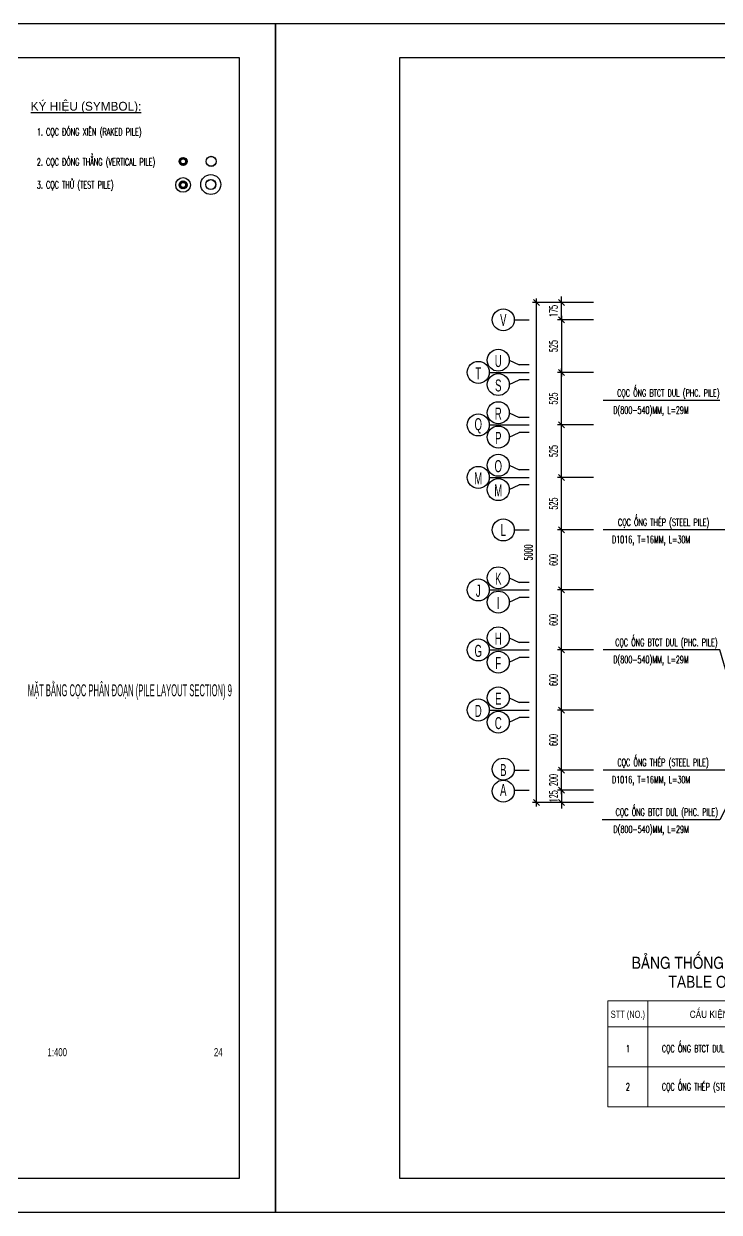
# Model space of a CAD drawing. Extents: x -687 to 941179, y -259 to 135874.
# Drawn here: x 921865 to 928813, y 108166 to 120046 of the extents above; entities that cross this region are included whole.
import ezdxf
from ezdxf.enums import TextEntityAlignment as Align

# ---------------------------------------------------------------- set-up
doc = ezdxf.new("R2010")
doc.units = 0
doc.header["$MEASUREMENT"] = 0
doc.header["$PDMODE"] = 3
doc.layers.get('0').update_dxf_attribs({"color": 6, "linetype": 'CONTINUOUS'})
doc.layers.get('DEFPOINTS').update_dxf_attribs({"linetype": 'CONTINUOUS'})
for name, color, linetype in [('Coc', 6, 'CONTINUOUS'), ('Hatch', 8, 'CONTINUOUS'), ('Khung', 1, 'CONTINUOUS'), ('Kich thuoc', 2, 'CONTINUOUS'), ('Net vang', 2, 'CONTINUOUS'), ('STT', 4, 'CONTINUOUS'), ('Text', 4, 'CONTINUOUS'), ('vien', 3, 'CONTINUOUS')]:
    doc.layers.add(name, color=color, linetype=linetype)
doc.styles.add('CMB-2', font='Vhavanb.ttf', dxfattribs={"width": 1.5, "height": 2})
doc.styles.add('Kichthuoc', font='romans.shx', dxfattribs={"width": 0.5})
doc.styles.get("Standard").update_dxf_attribs({"font": 'vnsimpleh.shx', "width": 0.65})
doc.styles.add('Ten', font='Vharialn.ttf')
doc.styles.add('Tieude', font='Vhavan.ttf')
doc.dimstyles.new('Dim 400', dxfattribs={"dimscale": 400, "dimtxt": 0.2, "dimasz": 0.15, "dimexe": 0.1, "dimexo": 0.2, "dimgap": 0.1, "dimtad": 1, "dimdec": 0, "dimlfac": -1, "dimzin": 0, "dimdsep": 46, "dimtxsty": 'Kichthuoc', "dimblk": 'OBLIQUE', "dimcen": 0.1, "dimdle": 0.1, "dimclrd": 2, "dimclre": 2, "dimclrt": 4, "dimadec": 0, "dimazin": 0, "dimtfac": 1, "dimtdec": 0, "dimtix": 1, "dimtmove": 2, "dimatfit": 3, "dimfxl": 1, "dimtolj": 1, "dimtzin": 0, "dimarcsym": 0})
doc.dimstyles.new('Le 400', dxfattribs={"dimscale": 400, "dimtxt": 0.2, "dimasz": 0.15, "dimexe": 0.1, "dimexo": 0.2, "dimgap": 0.1, "dimtad": 1, "dimdec": 0, "dimzin": 0, "dimdsep": 46, "dimtxsty": 'Kichthuoc', "dimblk": 'ARCHTICK', "dimcen": 0, "dimdle": 0.1, "dimclrd": 4, "dimclre": 4, "dimclrt": 256, "dimadec": 0, "dimazin": 0, "dimtfac": 1, "dimtdec": 0, "dimtix": 1, "dimtmove": 2, "dimatfit": 3, "dimfxl": 1, "dimtolj": 1, "dimtzin": 0, "dimarcsym": 0})

# ---------------------------------------------------------------- blocks, each defined once
blk = doc.blocks.new('Coc ong D800')
at = {"layer": 'Hatch'}
h = blk.add_hatch(dxfattribs=at)
h.set_pattern_fill('ANSI31', color=256, scale=50, style=0)
h.set_pattern_definition([(45, (-821332.725, -122845.077), (-4.419417382, 4.419417382), [])])
h.paths.add_polyline_path([(-40, 0, 1), (40, 0, 1)])
h.paths.add_polyline_path([(25, 0, -1), (-25, 0, -1)], flags=16)
at = {"layer": 'Coc'}
blk.add_circle((0, 0), 40, dxfattribs=at)
at = {"layer": 'Net vang'}
blk.add_circle((0, 0), 25, dxfattribs=at)
blk = doc.blocks.new('_Oblique')
at = {"color": 0, "linetype": 'ByBlock', "lineweight": -2}
blk.add_line((-0.5, -0.5), (0.5, 0.5), dxfattribs=at)
blk = doc.blocks.new('*D552')
at = {"layer": 'DEFPOINTS', "color": 0}
for p in [(927236, 112586), (927636, 112586), (927636, 112386)]:
    blk.add_point(p, dxfattribs=at)
at = {"layer": 'Kich thuoc', "color": 2, "lineweight": -2}
for p, q in [((927236, 112346), (927236, 112626)), ((927556, 112586), (927196, 112586)), ((927556, 112386), (927196, 112386))]:
    blk.add_line(p, q, dxfattribs=at)
at = {"layer": 'Kich thuoc', "color": 2, "lineweight": -2, "xscale": 60, "yscale": 60, "zscale": 60}
for p, rotation in [((927236, 112586), 90), ((927236, 112386), 270)]:
    blk.add_blockref('_Oblique', p, dxfattribs=dict(at, rotation=rotation))
at = {"layer": 'Kich thuoc', "color": 4, "insert": (927156, 112486), "char_height": 80, "attachment_point": 5, "rotation": 90, "style": 'Kichthuoc'}
blk.add_mtext('\\A1;200', dxfattribs=at)
blk = doc.blocks.new('*D553')
at = {"layer": 'DEFPOINTS', "color": 0}
for p in [(927236, 113186), (927636, 113186), (927636, 112586)]:
    blk.add_point(p, dxfattribs=at)
at = {"layer": 'Kich thuoc', "color": 2, "lineweight": -2}
for p, q in [((927236, 112546), (927236, 113226)), ((927556, 113186), (927196, 113186)), ((927556, 112586), (927196, 112586))]:
    blk.add_line(p, q, dxfattribs=at)
at = {"layer": 'Kich thuoc', "color": 2, "lineweight": -2, "xscale": 60, "yscale": 60, "zscale": 60}
for p, rotation in [((927236, 113186), 90), ((927236, 112586), 270)]:
    blk.add_blockref('_Oblique', p, dxfattribs=dict(at, rotation=rotation))
at = {"layer": 'Kich thuoc', "color": 4, "insert": (927156, 112886), "char_height": 80, "attachment_point": 5, "rotation": 90, "style": 'Kichthuoc'}
blk.add_mtext('\\A1;600', dxfattribs=at)
blk = doc.blocks.new('*D554')
at = {"layer": 'DEFPOINTS', "color": 0}
for p in [(927236, 113786), (927636, 113786), (927636, 113186)]:
    blk.add_point(p, dxfattribs=at)
at = {"layer": 'Kich thuoc', "color": 2, "lineweight": -2}
for p, q in [((927236, 113146), (927236, 113826)), ((927556, 113786), (927196, 113786)), ((927556, 113186), (927196, 113186))]:
    blk.add_line(p, q, dxfattribs=at)
at = {"layer": 'Kich thuoc', "color": 2, "lineweight": -2, "xscale": 60, "yscale": 60, "zscale": 60}
for p, rotation in [((927236, 113786), 90), ((927236, 113186), 270)]:
    blk.add_blockref('_Oblique', p, dxfattribs=dict(at, rotation=rotation))
at = {"layer": 'Kich thuoc', "color": 4, "insert": (927156, 113486), "char_height": 80, "attachment_point": 5, "rotation": 90, "style": 'Kichthuoc'}
blk.add_mtext('\\A1;600', dxfattribs=at)
blk = doc.blocks.new('*D555')
at = {"layer": 'DEFPOINTS', "color": 0}
for p in [(927236, 114386), (927636, 114386), (927636, 113786)]:
    blk.add_point(p, dxfattribs=at)
at = {"layer": 'Kich thuoc', "color": 2, "lineweight": -2}
for p, q in [((927236, 113746), (927236, 114426)), ((927556, 114386), (927196, 114386)), ((927556, 113786), (927196, 113786))]:
    blk.add_line(p, q, dxfattribs=at)
at = {"layer": 'Kich thuoc', "color": 2, "lineweight": -2, "xscale": 60, "yscale": 60, "zscale": 60}
for p, rotation in [((927236, 114386), 90), ((927236, 113786), 270)]:
    blk.add_blockref('_Oblique', p, dxfattribs=dict(at, rotation=rotation))
at = {"layer": 'Kich thuoc', "color": 4, "insert": (927156, 114086), "char_height": 80, "attachment_point": 5, "rotation": 90, "style": 'Kichthuoc'}
blk.add_mtext('\\A1;600', dxfattribs=at)
blk = doc.blocks.new('*D556')
at = {"layer": 'DEFPOINTS', "color": 0}
for p in [(927236, 114986), (927636, 114986), (927636, 114386)]:
    blk.add_point(p, dxfattribs=at)
at = {"layer": 'Kich thuoc', "color": 2, "lineweight": -2}
for p, q in [((927236, 114346), (927236, 115026)), ((927556, 114986), (927196, 114986)), ((927556, 114386), (927196, 114386))]:
    blk.add_line(p, q, dxfattribs=at)
at = {"layer": 'Kich thuoc', "color": 2, "lineweight": -2, "xscale": 60, "yscale": 60, "zscale": 60}
for p, rotation in [((927236, 114986), 90), ((927236, 114386), 270)]:
    blk.add_blockref('_Oblique', p, dxfattribs=dict(at, rotation=rotation))
at = {"layer": 'Kich thuoc', "color": 4, "insert": (927156, 114686), "char_height": 80, "attachment_point": 5, "rotation": 90, "style": 'Kichthuoc'}
blk.add_mtext('\\A1;600', dxfattribs=at)
blk = doc.blocks.new('*D557')
at = {"layer": 'DEFPOINTS', "color": 0}
for p in [(927236, 115511), (927636, 115511), (927636, 114986)]:
    blk.add_point(p, dxfattribs=at)
at = {"layer": 'Kich thuoc', "color": 2, "lineweight": -2}
for p, q in [((927556, 115511), (927196, 115511)), ((927236, 114946), (927236, 115551)), ((927556, 114986), (927196, 114986))]:
    blk.add_line(p, q, dxfattribs=at)
at = {"layer": 'Kich thuoc', "color": 2, "lineweight": -2, "xscale": 60, "yscale": 60, "zscale": 60}
for p, rotation in [((927236, 115511), 90), ((927236, 114986), 270)]:
    blk.add_blockref('_Oblique', p, dxfattribs=dict(at, rotation=rotation))
at = {"layer": 'Kich thuoc', "color": 4, "insert": (927156, 115249), "char_height": 80, "attachment_point": 5, "rotation": 90, "style": 'Kichthuoc'}
blk.add_mtext('\\A1;525', dxfattribs=at)
blk = doc.blocks.new('*D558')
at = {"layer": 'DEFPOINTS', "color": 0}
for p in [(927236, 116036), (927636, 116036), (927636, 115511)]:
    blk.add_point(p, dxfattribs=at)
at = {"layer": 'Kich thuoc', "color": 2, "lineweight": -2}
for p, q in [((927236, 115471), (927236, 116076)), ((927556, 116036), (927196, 116036)), ((927556, 115511), (927196, 115511))]:
    blk.add_line(p, q, dxfattribs=at)
at = {"layer": 'Kich thuoc', "color": 2, "lineweight": -2, "xscale": 60, "yscale": 60, "zscale": 60}
for p, rotation in [((927236, 116036), 90), ((927236, 115511), 270)]:
    blk.add_blockref('_Oblique', p, dxfattribs=dict(at, rotation=rotation))
at = {"layer": 'Kich thuoc', "color": 4, "insert": (927156, 115774), "char_height": 80, "attachment_point": 5, "rotation": 90, "style": 'Kichthuoc'}
blk.add_mtext('\\A1;525', dxfattribs=at)
blk = doc.blocks.new('*D559')
at = {"layer": 'DEFPOINTS', "color": 0}
for p in [(927236, 116561), (927636, 116561), (927636, 116036)]:
    blk.add_point(p, dxfattribs=at)
at = {"layer": 'Kich thuoc', "color": 2, "lineweight": -2}
for p, q in [((927556, 116561), (927196, 116561)), ((927236, 115996), (927236, 116601)), ((927556, 116036), (927196, 116036))]:
    blk.add_line(p, q, dxfattribs=at)
at = {"layer": 'Kich thuoc', "color": 2, "lineweight": -2, "xscale": 60, "yscale": 60, "zscale": 60}
for p, rotation in [((927236, 116561), 90), ((927236, 116036), 270)]:
    blk.add_blockref('_Oblique', p, dxfattribs=dict(at, rotation=rotation))
at = {"layer": 'Kich thuoc', "color": 4, "insert": (927156, 116299), "char_height": 80, "attachment_point": 5, "rotation": 90, "style": 'Kichthuoc'}
blk.add_mtext('\\A1;525', dxfattribs=at)
blk = doc.blocks.new('*D560')
at = {"layer": 'DEFPOINTS', "color": 0}
for p in [(927236, 117261), (927636, 117261), (927636, 117086)]:
    blk.add_point(p, dxfattribs=at)
at = {"layer": 'Kich thuoc', "color": 2, "lineweight": -2}
for p, q in [((927556, 117261), (927196, 117261)), ((927236, 117261), (927236, 117321)), ((927236, 117086), (927236, 117261)), ((927556, 117086), (927196, 117086)), ((927236, 117086), (927236, 117026))]:
    blk.add_line(p, q, dxfattribs=at)
at = {"layer": 'Kich thuoc', "color": 2, "lineweight": -2, "xscale": 60, "yscale": 60, "zscale": 60}
for p, rotation in [((927236, 117261), 270), ((927236, 117086), 90)]:
    blk.add_blockref('_Oblique', p, dxfattribs=dict(at, rotation=rotation))
at = {"layer": 'Kich thuoc', "color": 4, "insert": (927156, 117174), "char_height": 80, "attachment_point": 5, "rotation": 90, "style": 'Kichthuoc'}
blk.add_mtext('\\A1;175', dxfattribs=at)
blk = doc.blocks.new('*D561')
at = {"layer": 'DEFPOINTS', "color": 0}
for p in [(926986, 117261), (927636, 117261), (927636, 112261)]:
    blk.add_point(p, dxfattribs=at)
at = {"layer": 'Kich thuoc', "color": 2, "lineweight": -2}
for p, q in [((927556, 117261), (926946, 117261)), ((926986, 112221), (926986, 117301)), ((927556, 112261), (926946, 112261))]:
    blk.add_line(p, q, dxfattribs=at)
at = {"layer": 'Kich thuoc', "color": 2, "lineweight": -2, "xscale": 60, "yscale": 60, "zscale": 60}
for p, rotation in [((926986, 117261), 90), ((926986, 112261), 270)]:
    blk.add_blockref('_Oblique', p, dxfattribs=dict(at, rotation=rotation))
at = {"layer": 'Kich thuoc', "color": 4, "insert": (926906, 114761), "char_height": 80, "attachment_point": 5, "rotation": 90, "style": 'Kichthuoc'}
blk.add_mtext('\\A1;5000', dxfattribs=at)
blk = doc.blocks.new('*D562')
at = {"layer": 'DEFPOINTS', "color": 0}
for p in [(927636, 117086), (927236, 116561), (927636, 116561)]:
    blk.add_point(p, dxfattribs=at)
at = {"layer": 'Kich thuoc', "color": 2, "lineweight": -2}
for p, q in [((927556, 117086), (927196, 117086)), ((927236, 117126), (927236, 116521)), ((927556, 116561), (927196, 116561))]:
    blk.add_line(p, q, dxfattribs=at)
at = {"layer": 'Kich thuoc', "color": 2, "lineweight": -2, "xscale": 60, "yscale": 60, "zscale": 60}
for p, rotation in [((927236, 117086), 90), ((927236, 116561), 270)]:
    blk.add_blockref('_Oblique', p, dxfattribs=dict(at, rotation=rotation))
at = {"layer": 'Kich thuoc', "color": 4, "insert": (927156, 116824), "char_height": 80, "attachment_point": 5, "rotation": 90, "style": 'Kichthuoc'}
blk.add_mtext('\\A1;525', dxfattribs=at)
blk = doc.blocks.new('*D584')
at = {"layer": 'DEFPOINTS', "color": 0}
for p in [(927636, 112386), (927236, 112261), (927636, 112261)]:
    blk.add_point(p, dxfattribs=at)
at = {"layer": 'Kich thuoc', "color": 2, "lineweight": -2}
for p, q in [((927556, 112386), (927196, 112386)), ((927236, 112386), (927236, 112446)), ((927236, 112386), (927236, 112261)), ((927556, 112261), (927196, 112261)), ((927236, 112261), (927236, 112201))]:
    blk.add_line(p, q, dxfattribs=at)
at = {"layer": 'Kich thuoc', "color": 2, "lineweight": -2, "xscale": 60, "yscale": 60, "zscale": 60}
for p, rotation in [((927236, 112386), 270), ((927236, 112261), 90)]:
    blk.add_blockref('_Oblique', p, dxfattribs=dict(at, rotation=rotation))
at = {"layer": 'Kich thuoc', "color": 4, "insert": (927156, 112324), "char_height": 80, "attachment_point": 5, "rotation": 90, "style": 'Kichthuoc'}
blk.add_mtext('\\A1;125', dxfattribs=at)
blk = doc.blocks.new('_ArchTick')
at = {"color": 0, "linetype": 'ByBlock', "const_width": 0.15}
blk.add_lwpolyline([(-0.5, -0.5), (0.5, 0.5)], dxfattribs=at)
blk = doc.blocks.new('*D756')
at = {"layer": 'DEFPOINTS', "color": 0}
for p in [(924094, 116036), (930042, 115991), (930392, 115961), (931592, 116036), (930244, 115935)]:
    blk.add_point(p, dxfattribs=at)
at = {"layer": 'Kich thuoc', "color": 2, "lineweight": -2}
blk.add_line((930165, 115921), (930013, 115894), dxfattribs=at)
blk.add_arc((930817, 116036), 776, 180, 190, dxfattribs=at)
at = {"layer": 'Kich thuoc', "color": 2, "lineweight": -2, "xscale": 60, "yscale": 60, "zscale": 60}
for p, rotation in [((930041, 116036), 89.99999999999999), ((930052, 115901), 279.9999999989621)]:
    blk.add_blockref('_Oblique', p, dxfattribs=dict(at, rotation=rotation))
at = {"layer": 'Kich thuoc', "color": 4, "insert": (930123, 115975), "char_height": 80, "attachment_point": 5, "rotation": 275, "style": 'Kichthuoc'}
blk.add_mtext('\\A1;10°', dxfattribs=at)
blk = doc.blocks.new('*D757')
at = {"layer": 'DEFPOINTS', "color": 0}
for p in [(930392, 116121), (930539, 116147), (930705, 116089), (924094, 116046), (931592, 116046)]:
    blk.add_point(p, dxfattribs=at)
at = {"layer": 'Kich thuoc', "color": 2, "lineweight": -2}
blk.add_line((930618, 116161), (930735, 116182), dxfattribs=at)
blk.add_arc((929966, 116046), 740, 0, 10, dxfattribs=at)
at = {"layer": 'Kich thuoc', "color": 2, "lineweight": -2, "xscale": 60, "yscale": 60, "zscale": 60}
for p, rotation in [((930695, 116175), 99.99999999896254), ((930707, 116046), 270.0000000000001)]:
    blk.add_blockref('_Oblique', p, dxfattribs=dict(at, rotation=rotation))
at = {"layer": 'Kich thuoc', "color": 4, "insert": (930783, 116118), "char_height": 80, "attachment_point": 5, "rotation": 275, "style": 'Kichthuoc'}
blk.add_mtext('\\A1;10°', dxfattribs=at)
blk = doc.blocks.new('*D768')
at = {"layer": 'DEFPOINTS', "color": 0}
for p in [(924094, 113786), (930042, 113741), (930392, 113711), (931592, 113786), (930244, 113685)]:
    blk.add_point(p, dxfattribs=at)
at = {"layer": 'Kich thuoc', "color": 2, "lineweight": -2}
blk.add_line((930165, 113671), (930013, 113644), dxfattribs=at)
blk.add_arc((930817, 113786), 776, 180, 190, dxfattribs=at)
at = {"layer": 'Kich thuoc', "color": 2, "lineweight": -2, "xscale": 60, "yscale": 60, "zscale": 60}
for p, rotation in [((930041, 113786), 90.00000000000006), ((930052, 113651), 279.9999999989625)]:
    blk.add_blockref('_Oblique', p, dxfattribs=dict(at, rotation=rotation))
at = {"layer": 'Kich thuoc', "color": 4, "insert": (930123, 113725), "char_height": 80, "attachment_point": 5, "rotation": 275, "style": 'Kichthuoc'}
blk.add_mtext('\\A1;10°', dxfattribs=at)
blk = doc.blocks.new('*D769')
at = {"layer": 'DEFPOINTS', "color": 0}
for p in [(930392, 113871), (930539, 113897), (930705, 113839), (924094, 113796), (931592, 113796)]:
    blk.add_point(p, dxfattribs=at)
at = {"layer": 'Kich thuoc', "color": 2, "lineweight": -2}
blk.add_line((930618, 113911), (930735, 113932), dxfattribs=at)
blk.add_arc((929966, 113796), 740, 0, 10, dxfattribs=at)
at = {"layer": 'Kich thuoc', "color": 2, "lineweight": -2, "xscale": 60, "yscale": 60, "zscale": 60}
for p, rotation in [((930695, 113925), 99.9999999989636), ((930707, 113796), 270)]:
    blk.add_blockref('_Oblique', p, dxfattribs=dict(at, rotation=rotation))
at = {"layer": 'Kich thuoc', "color": 4, "insert": (930783, 113868), "char_height": 80, "attachment_point": 5, "rotation": 275, "style": 'Kichthuoc'}
blk.add_mtext('\\A1;10°', dxfattribs=at)

msp = doc.modelspace()

# ---------------------------------------------------------------- linework, layer by layer
at = {"layer": 'Coc'}
for centre in [(923736.8, 118670.1), (923733.1, 118438.6)]:
    msp.add_circle(centre, 50.8, dxfattribs=at)
at = {"layer": 'Coc', "color": 7}
msp.add_circle((923733.1, 118438.6), 49.2, dxfattribs=at)
at = {"layer": 'DEFPOINTS'}
for points in [[(907579.2, 108165.8), (924379.2, 108165.8), (924379.2, 120045.8), (907579.2, 120045.8)], [(924379.2, 108165.8), (941179.2, 108165.8), (941179.2, 120045.8), (924379.2, 120045.8)]]:
    msp.add_lwpolyline(points, close=True, dxfattribs=at)
at = {"layer": 'Khung', "lineweight": 0}
for p, q in [((927700, 109219), (927700, 110279.3)), ((927700, 110279.3), (931600, 110279.3)), ((927700, 110019), (931600, 110019)), ((927700, 109219), (931600, 109219))]:
    msp.add_line(p, q, dxfattribs=at)
at = {"layer": 'Khung', "color": 170}
for points in [[(908819.2, 108505.8), (924019.2, 108505.8), (924019.2, 119705.8), (908819.2, 119705.8)], [(925619.2, 108505.8), (940819.2, 108505.8), (940819.2, 119705.8), (925619.2, 119705.8)]]:
    msp.add_lwpolyline(points, close=True, dxfattribs=at)
at = {"layer": 'Kich thuoc'}
msp.add_line((928817.7, 116279.6), (927653.2, 116279.6), dxfattribs=at)
at = {"layer": 'Net vang'}
for p, q in [((926765.4, 117086.1), (926915.4, 117086.1)), ((926765.4, 116561.1), (926915.4, 116561.1)), ((926765.4, 116036.1), (926915.4, 116036.1)), ((926765.4, 115511.1), (926915.4, 115511.1)), ((926765.4, 114986.1), (926915.4, 114986.1)), ((926765.4, 114386.1), (926915.4, 114386.1)), ((926765.4, 113786.1), (926915.4, 113786.1)), ((926765.4, 113186.1), (926915.4, 113186.1)), ((926765.4, 112586.1), (926915.4, 112586.1)), ((926765.4, 112386.1), (926915.4, 112386.1))]:
    msp.add_line(p, q, dxfattribs=at)
at = {"layer": 'Net vang', "lineweight": 0}
msp.add_line((927700, 109619), (931600, 109619), dxfattribs=at)
at = {"layer": 'Net vang'}
for centre, radius in [((923736.8, 118670.1), 49.2), ((923456.2, 118434.7), 73.7), ((923733.1, 118438.6), 99.8), ((926655.4, 117086.1), 110), ((926605.4, 116682.8), 110), ((926405.4, 116561.1), 110), ((926605.4, 116439.5), 110), ((926605.4, 116157.8), 110), ((926405.4, 116036.1), 110), ((926605.4, 115914.5), 110), ((926605.4, 115632.8), 110), ((926405.4, 115511.1), 110), ((926605.4, 115389.5), 110), ((926655.4, 114986.1), 110), ((926605.4, 114507.8), 110), ((926405.4, 114386.1), 110), ((926605.4, 114264.5), 110), ((926605.4, 113907.8), 110), ((926405.4, 113786.1), 110), ((926605.4, 113664.5), 110), ((926605.4, 113307.8), 110), ((926405.4, 113186.1), 110), ((926605.4, 113064.5), 110), ((926655.4, 112595.2), 110), ((926655.4, 112375.2), 110)]:
    msp.add_circle(centre, radius, dxfattribs=at)
at = {"layer": 'STT'}
for p, q in [((926715.4, 116682.8), (926815.4, 116636.1)), ((926515.4, 116561.1), (926915.4, 116561.1)), ((926915.4, 116636.1), (926815.4, 116636.1)), ((926715.4, 116439.5), (926815.4, 116486.1)), ((926915.4, 116486.1), (926815.4, 116486.1)), ((926715.4, 116157.8), (926815.4, 116111.1)), ((926915.4, 116111.1), (926815.4, 116111.1)), ((926515.4, 116036.1), (926915.4, 116036.1)), ((926715.4, 115914.5), (926815.4, 115961.1)), ((926915.4, 115961.1), (926815.4, 115961.1)), ((926715.4, 115632.8), (926815.4, 115586.1)), ((926515.4, 115511.1), (926915.4, 115511.1)), ((926915.4, 115586.1), (926815.4, 115586.1)), ((926715.4, 115389.5), (926815.4, 115436.1)), ((926915.4, 115436.1), (926815.4, 115436.1)), ((926715.4, 114507.8), (926815.4, 114461.1)), ((926915.4, 114461.1), (926815.4, 114461.1)), ((926515.4, 114386.1), (926915.4, 114386.1)), ((926715.4, 114264.5), (926815.4, 114311.1)), ((926915.4, 114311.1), (926815.4, 114311.1)), ((926715.4, 113907.8), (926815.4, 113861.1)), ((926915.4, 113861.1), (926815.4, 113861.1)), ((926515.4, 113786.1), (926915.4, 113786.1)), ((926715.4, 113664.5), (926815.4, 113711.1)), ((926915.4, 113711.1), (926815.4, 113711.1)), ((926715.4, 113307.8), (926815.4, 113261.1)), ((926915.4, 113261.1), (926815.4, 113261.1)), ((926515.4, 113186.1), (926915.4, 113186.1)), ((926715.4, 113064.5), (926815.4, 113111.1)), ((926915.4, 113111.1), (926815.4, 113111.1))]:
    msp.add_line(p, q, dxfattribs=at)
at = {"layer": 'vien', "lineweight": 0}
msp.add_line((928100, 109219), (928100, 110279.3), dxfattribs=at)

# ---------------------------------------------------------------- block references
at = {"layer": 'Coc'}
for p in [(923456.2, 118670.1), (923456.2, 118434.7)]:
    msp.add_blockref('Coc ong D800', p, dxfattribs=at)

# ---------------------------------------------------------------- texts
at = {"layer": 'Text', "style": 'Tieude'}
msp.add_text('%%UKý hiÖu (symbol):', height=88, dxfattribs=at).set_placement((921934.2, 119177.3))
at = {"layer": 'Text', "width": 0.65}
for s, p in [('1. cäc ®ãng xiªn (raked pile)', (921995.3, 118928.7)), ('2. cäc ®ãng th¼ng (vertical pile)', (921995.3, 118628.7)), ('3. cäc thö (test pile)', (921995.3, 118399.4))]:
    msp.add_text(s, height=72, dxfattribs=at).set_placement(p)
at = {"layer": 'Text', "style": 'Ten', "width": 0.7}
for s, p in [('v', (926655.4, 117086.1)), ('u', (926605.4, 116673.7)), ('t', (926405.4, 116552.1)), ('s', (926605.4, 116430.5)), ('r', (926605.4, 116148.7)), ('q', (926405.4, 116027.1)), ('p', (926605.4, 115905.5)), ('o', (926605.4, 115623.7)), ('m', (926405.4, 115502.1)), ('m', (926605.4, 115380.5)), ('l', (926655.4, 114986.1)), ('k', (926605.4, 114498.7)), ('j', (926405.4, 114377.1)), ('i', (926605.4, 114255.5)), ('h', (926605.4, 113898.7)), ('g', (926405.4, 113777.1)), ('f', (926605.4, 113655.5)), ('e', (926605.4, 113298.7)), ('d', (926405.4, 113177.1)), ('c', (926605.4, 113055.5)), ('B', (926655.4, 112586.1)), ('A', (926655.4, 112386.1))]:
    msp.add_text(s, height=120, dxfattribs=at).set_placement(p, align=Align.MIDDLE)
at = {"layer": 'Text', "width": 0.65}
for s, p in [('cäc èng btct d\xadl (phc. pile)', (928816.1, 116319.1)), ('d(800-540)mm, l=29m', (928507.8, 116147.6)), ('cäc èng thÐp (steel pile)', (928714.1, 115025.6)), ('d1016, t=16mm, l=30m', (928523.4, 114854.1)), ('cäc èng btct d\xadl (phc. pile)', (928796.8, 113825.6)), ('d(800-540)mm, l=29m', (928507.8, 113654.1)), ('cäc èng thÐp (steel pile)', (928708.3, 112625.6)), ('d1016, t=16mm, l=30m', (928523.4, 112454.1)), ('cäc èng btct d\xadl (phc. pile)', (928801.3, 112129.1)), ('d(800-540)mm, l=29m', (928509.8, 111957.6))]:
    msp.add_text(s, height=72, rotation=360, dxfattribs=at).set_placement(p, align=Align.RIGHT)
at = {"layer": 'Text', "style": 'CMB-2', "width": 0.477517}
msp.add_text('MÆt b»ng cäc ph©n ®o¹n (Pile layout section) 9', height=120, dxfattribs=at).set_placement((921904.4, 113323.2), (923944.4, 113323.2), align=Align.FIT)
at = {"layer": 'Text', "style": 'Ten'}
for s, p in [('b¶ng thèng kª khèi l\xadîng cäc ph©n ®o¹n 10', (929658.3, 110599.5)), ('table of pile quantities section 10', (929658.3, 110409))]:
    msp.add_text(s, height=120, dxfattribs=at).set_placement(p, align=Align.CENTER)
at = {"layer": 'Text', "lineweight": 0, "style": 'Ten', "width": 0.9}
msp.add_text('STT (no.)', height=72, dxfattribs=at).set_placement((927900, 110108.3), align=Align.CENTER)
at = {"layer": 'Text', "lineweight": 0, "style": 'Ten'}
msp.add_text('CÊu kiÖn (item)', height=72, dxfattribs=at).set_placement((928850, 110108.3), align=Align.CENTER)
at = {"layer": 'Text', "style": 'Ten', "width": 0.85}
for s, p in [('1:400', (922199.2, 109725.8)), ('24', (923808.1, 109725.8))]:
    msp.add_text(s, height=80, dxfattribs=at).set_placement(p, align=Align.CENTER)
at = {"layer": 'Text', "lineweight": 0, "width": 0.65}
for s, p in [('1', (927900, 109764.6)), ('2', (927900, 109383))]:
    msp.add_text(s, height=72, dxfattribs=at).set_placement(p, align=Align.CENTER)
for s, p in [('cäc èng btct d\xadl (phc. pile) ', (928240.1, 109764.6)), ('cäc èng thÐp (steel pile)', (928240.1, 109383))]:
    msp.add_text(s, height=72, dxfattribs=at).set_placement(p)

# ---------------------------------------------------------------- dimensions: what is measured, and where the dimension line sits
at = {"layer": 'Kich thuoc'}
for base, p1, p2, angle, picture, middle in [((926985.9, 117261.1), (927635.9, 112261.1), (927635.9, 117261.1), 90, '*D561', (926905.9, 114761.1)), ((927235.9, 117261.1), (927635.9, 117086.1), (927635.9, 117261.1), 90, '*D560', (927155.9, 117173.6)), ((927235.9, 116561.1), (927635.9, 117086.1), (927635.9, 116561.1), 270, '*D562', (927155.9, 116823.6)), ((927235.9, 116561.1), (927635.9, 116036.1), (927635.9, 116561.1), 90, '*D559', (927155.9, 116298.6)), ((927235.9, 116036.1), (927635.9, 115511.1), (927635.9, 116036.1), 90, '*D558', (927155.9, 115773.6)), ((927235.9, 115511.1), (927635.9, 114986.1), (927635.9, 115511.1), 90, '*D557', (927155.9, 115248.6)), ((927235.9, 114986.1), (927635.9, 114386.1), (927635.9, 114986.1), 90, '*D556', (927155.9, 114686.1)), ((927235.9, 114386.1), (927635.9, 113786.1), (927635.9, 114386.1), 90, '*D555', (927155.9, 114086.1)), ((927235.9, 113786.1), (927635.9, 113186.1), (927635.9, 113786.1), 90, '*D554', (927155.9, 113486.1)), ((927235.9, 113186.1), (927635.9, 112586.1), (927635.9, 113186.1), 90, '*D553', (927155.9, 112886.1)), ((927235.9, 112586.1), (927635.9, 112386.1), (927635.9, 112586.1), 90, '*D552', (927155.9, 112486.1)), ((927235.9, 112261.1), (927635.9, 112386.1), (927635.9, 112261.1), 90, '*D584', (927155.9, 112323.6))]:
    dim = msp.add_linear_dim(base=base, p1=p1, p2=p2, angle=angle, dimstyle='Dim 400', dxfattribs=at)
    dim.commit()
    dim.dimension.update_dxf_attribs({"geometry": picture, "text_midpoint": middle})
for base, line1, line2, picture, middle in [((930705.3, 116089.2), ((931591.6, 116046.1), (924093.6, 116046.1)), ((930391.6, 116121.1), (930539.3, 116147.2)), '*D757', (930783.5, 116117.6)), ((930041.9, 115991), ((930391.6, 115961.1), (930243.8, 115935.1)), ((931591.6, 116036.1), (924093.6, 116036.1)), '*D756', (930123.2, 115975.4)), ((930705.3, 113839.2), ((931591.6, 113796.1), (924093.6, 113796.1)), ((930391.6, 113871.1), (930539.3, 113897.2)), '*D769', (930783.5, 113867.6)), ((930041.9, 113741), ((930391.6, 113711.1), (930243.8, 113685.1)), ((931591.6, 113786.1), (924093.6, 113786.1)), '*D768', (930123.2, 113725.4))]:
    dim = msp.add_angular_dim_2l(base=base, line1=line1, line2=line2, dimstyle='Dim 400', dxfattribs=at)
    dim.commit()
    dim.dimension.update_dxf_attribs({"geometry": picture, "text_midpoint": middle})

# ---------------------------------------------------------------- leaders
for points, dimstyle, override in [([(929192.6, 114986.1), (927653.2, 114986.1)], 'Dim 400', {"dimgap": 0.1, "dimtad": 0}), ([(929191.6, 113186.1), (928996, 113186.1), (928817.7, 113786.1), (927653.2, 113786.1)], 'Dim 400', {"dimgap": 0.1, "dimtad": 0}), ([(929193.6, 112586.1), (927653.2, 112586.1)], 'Le 400', {"dimtad": 0, "dimclrd": 256}), ([(929192.6, 112386.1), (928968.3, 112386.1), (928818.6, 112089.6), (927643.6, 112089.6)], 'Dim 400', {"dimgap": 0.1, "dimtad": 0})]:
    msp.add_leader(points, dimstyle=dimstyle, override=override, dxfattribs=at)

doc.saveas('drawing.dxf')
